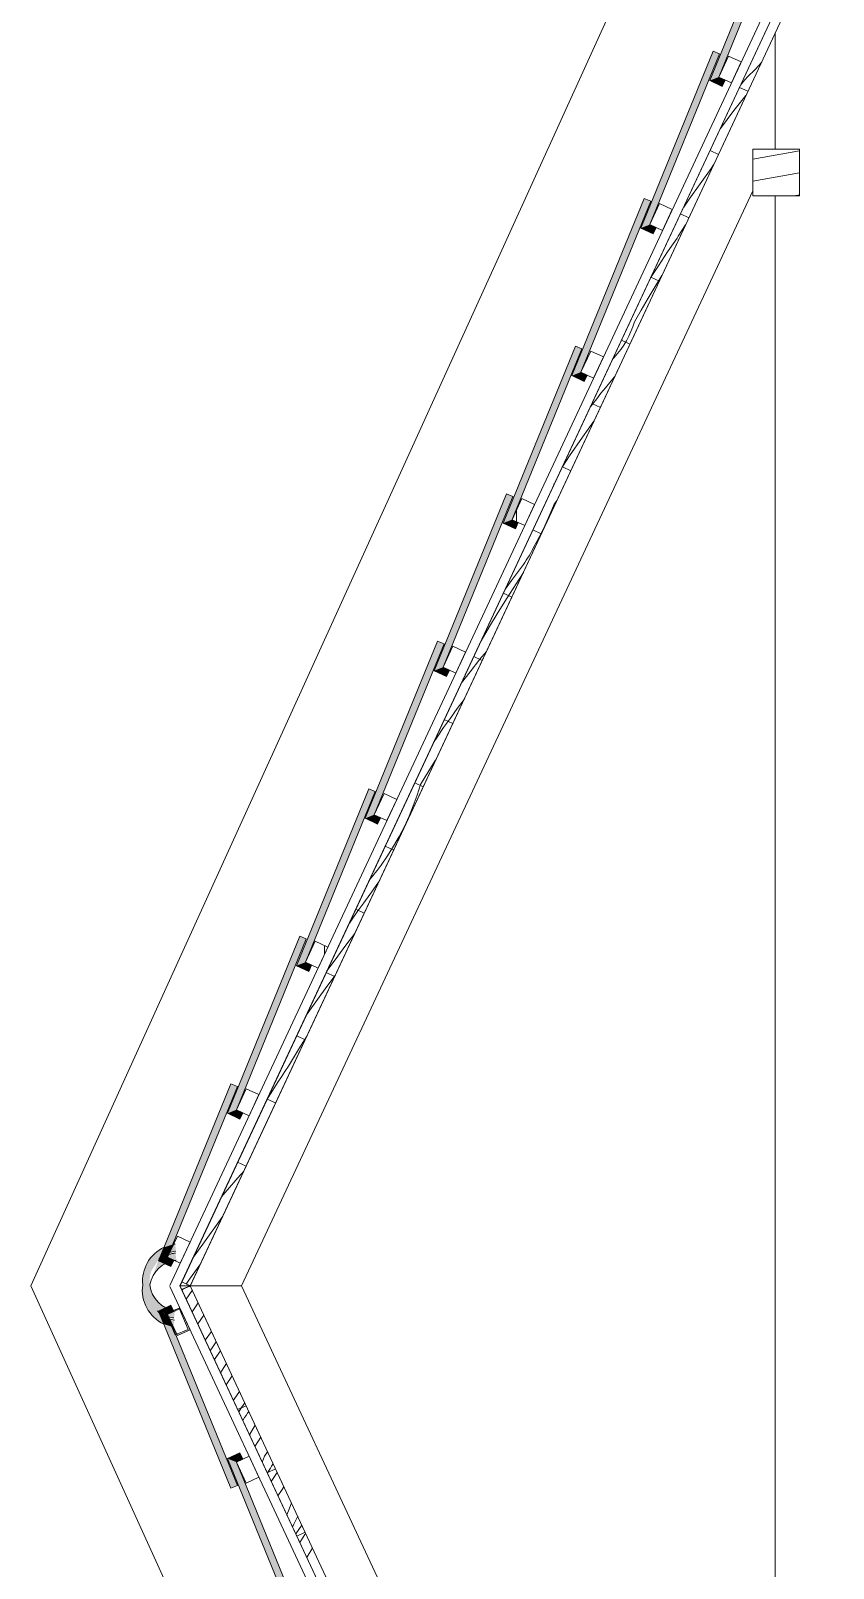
# Model space of a CAD drawing. Header units: feet. Extents: x 2791058 to 2855058, y -67651 to -26651.
# Drawn here: x 2795442 to 2797114, y -50773 to -47569 of the extents above; entities that cross this region are included whole.
import ezdxf

# ---------------------------------------------------------------- set-up
doc = ezdxf.new("R2010")
doc.units = ezdxf.units.FT
doc.header["$MEASUREMENT"] = 0
doc.linetypes.add('Dot & Dashed', pattern=[335.138881, 176.388884, -88.194442, 0, -70.555556])
for name, color, linetype, lineweight in [('2D Drafting - General_Pen_No__1', 7, 'Continuous', 0), ('Shell - Roof_Pen_No__1', 7, 'Continuous', 0), ('Shell - Roof_Pen_No__21', 7, 'Continuous', 0), ('Structural - Bearing_Pen_No__1', 7, 'Continuous', 0)]:
    doc.layers.add(name, color=color, linetype=linetype, lineweight=lineweight)
for name, color, linetype, lineweight, true_color in [('2D Drafting - General_Pen_No__82', 7, 'Continuous', 0, 0xaaaaaa), ('Structural - Bearing_Pen_No__112', 7, 'Continuous', 0, 0xd5aaaa), ('Structural - Bearing_Pen_No__14', 7, 'Continuous', 0, 0xbd8b17)]:
    doc.layers.add(name, color=color, linetype=linetype, lineweight=lineweight, true_color=true_color)
doc.layers.add('Structural - Bearing', color=7, linetype='Continuous')
pattern_1 = [(90, (2247653.82, -76424.97), (-200, 0), [])]

# ---------------------------------------------------------------- blocks, each defined once
blk = doc.blocks.new('*X13', base_point=(2247653.8, -76425))
at = {"layer": 'Structural - Bearing_Pen_No__14', "color": 42, "linetype": 'Continuous', "lineweight": 0, "true_color": 0xbd8b17}
for p, q in [((2796935.5, -47665.5), (2796951.3, -47649.9)), ((2796951.3, -47649.9), (2796965, -47634.5)), ((2796921.5, -47681.7), (2796926, -47676.5)), ((2796926, -47676.5), (2796935.5, -47665.5)), ((2796907.2, -47735.8), (2796932.3, -47704.5)), ((2796879, -47772.7), (2796907.2, -47735.8)), ((2796859.7, -47856.2), (2796864.9, -47848.8)), ((2796836.9, -47888.2), (2796859.7, -47856.2)), ((2796814.1, -47920.3), (2796836.9, -47888.2)), ((2796802.5, -47936.6), (2796814.1, -47920.3)), ((2796798.6, -47985.5), (2796801.1, -47981.5)), ((2796801.1, -47981.5), (2796803.6, -47977.6)), ((2796803.6, -47977.6), (2796806.1, -47973.7)), ((2796806.1, -47973.7), (2796807.9, -47970.9)), ((2796769.1, -48030.3), (2796788.6, -48001.3)), ((2796788.6, -48001.3), (2796791.1, -47997.4)), ((2796791.1, -47997.4), (2796793.6, -47993.4)), ((2796793.6, -47993.4), (2796796.1, -47989.5)), ((2796796.1, -47989.5), (2796798.6, -47985.5)), ((2796749.8, -48059.4), (2796769.1, -48030.3)), ((2796733.6, -48084.2), (2796749.8, -48059.4)), ((2796743.3, -48102), (2796757.2, -48079.3)), ((2796728.6, -48126.5), (2796743.3, -48102)), ((2796714.2, -48151.2), (2796728.6, -48126.5)), ((2796696.7, -48186.2), (2796700.1, -48176.1)), ((2796700.1, -48176.1), (2796714.2, -48151.2)), ((2796683.1, -48215.3), (2796688.2, -48205.9)), ((2796688.2, -48205.9), (2796692.7, -48196.2)), ((2796692.7, -48196.2), (2796696.7, -48186.2)), ((2796664.7, -48241.7), (2796671.4, -48233.3)), ((2796671.4, -48233.3), (2796677.5, -48224.5)), ((2796677.5, -48224.5), (2796683.1, -48215.3)), ((2796654.4, -48253.8), (2796657.7, -48249.8)), ((2796657.7, -48249.8), (2796664.7, -48241.7)), ((2796639.4, -48313.3), (2796648.6, -48302.1)), ((2796648.6, -48302.1), (2796657.9, -48291)), ((2796657.9, -48291), (2796659, -48289.7)), ((2796612.3, -48347.4), (2796621.2, -48335.9)), ((2796621.2, -48335.9), (2796630.2, -48324.6)), ((2796630.2, -48324.6), (2796639.4, -48313.3)), ((2796608.1, -48352.8), (2796612.3, -48347.4)), ((2796591.4, -48416), (2796615.5, -48382.9)), ((2796564.3, -48455.3), (2796591.4, -48416)), ((2796550.4, -48476.4), (2796564.3, -48455.3)), ((2796532.7, -48555.8), (2796528, -48567.2)), ((2796532.7, -48555.8), (2796538.6, -48547.4)), ((2796518.2, -48589.7), (2796513, -48600.8)), ((2796523.2, -48578.5), (2796518.2, -48589.7)), ((2796528, -48567.2), (2796523.2, -48578.5)), ((2796502.1, -48622.8), (2796496.3, -48633.6)), ((2796507.6, -48611.8), (2796502.1, -48622.8)), ((2796513, -48600.8), (2796507.6, -48611.8)), ((2796483, -48658.7), (2796485.6, -48654)), ((2796485.6, -48654), (2796488.1, -48649.2)), ((2796488.1, -48649.2), (2796490.4, -48644.4)), ((2796496.3, -48633.6), (2796490.4, -48644.4)), ((2796456, -48698.1), (2796468.4, -48681.3)), ((2796468.4, -48681.3), (2796471.5, -48676.9)), ((2796471.5, -48676.9), (2796474.5, -48672.4)), ((2796474.5, -48672.4), (2796477.4, -48667.9)), ((2796477.4, -48667.9), (2796480.3, -48663.3)), ((2796480.3, -48663.3), (2796483, -48658.7)), ((2796431.4, -48731.9), (2796443.7, -48715)), ((2796443.7, -48715), (2796456, -48698.1)), ((2796453.3, -48721.5), (2796468.5, -48697.7)), ((2796416.3, -48780.7), (2796434.7, -48751)), ((2796430.6, -48733), (2796431.4, -48731.9)), ((2796434.7, -48751), (2796453.3, -48721.5)), ((2796398.2, -48810.6), (2796416.3, -48780.7)), ((2796380.4, -48840.6), (2796398.2, -48810.6)), ((2796380.2, -48840.8), (2796380.4, -48840.6)), ((2796357.5, -48904.7), (2796378.1, -48878.8)), ((2796378.1, -48878.8), (2796391.6, -48862.3)), ((2796339.6, -48927.9), (2796357.5, -48904.7)), ((2796330.4, -48981.7), (2796344.9, -48962.4)), ((2796344.9, -48962.4), (2796344.9, -48962.3)), ((2796302.4, -49021.1), (2796316.3, -49001.3)), ((2796316.3, -49001.3), (2796330.4, -48981.7)), ((2796288.9, -49041.1), (2796302.4, -49021.1)), ((2796281.5, -49052.2), (2796288.9, -49041.1)), ((2796254.1, -49139.4), (2796279.4, -49098.8)), ((2796279.4, -49098.8), (2796285.6, -49089.3)), ((2796247.2, -49161.8), (2796239.2, -49184)), ((2796254.1, -49139.4), (2796247.2, -49161.8)), ((2796239.2, -49184), (2796230.4, -49205.8)), ((2796220.5, -49227.1), (2796209.8, -49248)), ((2796230.4, -49205.8), (2796220.5, -49227.1)), ((2796209.8, -49248), (2796198.1, -49268.4)), ((2796185.5, -49288.3), (2796172, -49307.6)), ((2796198.1, -49268.4), (2796185.5, -49288.3)), ((2796155.3, -49329.4), (2796159.6, -49324)), ((2796159.6, -49324), (2796163.8, -49318.6)), ((2796163.8, -49318.6), (2796167.9, -49313.1)), ((2796167.9, -49313.1), (2796172, -49307.6)), ((2796148.1, -49338), (2796150.9, -49334.7)), ((2796148.3, -49369.2), (2796160.5, -49352.3)), ((2796150.9, -49334.7), (2796155.3, -49329.4)), ((2796160.5, -49352.3), (2796166.9, -49343.4)), ((2796123.9, -49403.2), (2796136.1, -49386.2)), ((2796136.1, -49386.2), (2796148.3, -49369.2)), ((2796105.9, -49428.3), (2796111.7, -49420.1)), ((2796111.7, -49420.1), (2796123.9, -49403.2)), ((2796098.7, -49474.5), (2796117, -49450.4)), ((2796076, -49505.1), (2796098.7, -49474.5)), ((2796059.2, -49528.2), (2796076, -49505.1)), ((2796058.8, -49560.7), (2796076.3, -49537.5)), ((2796039.3, -49587.4), (2796058.8, -49560.7)), ((2796016.5, -49619.7), (2796020.2, -49614.4)), ((2796020.2, -49614.4), (2796039.3, -49587.4)), ((2796004, -49685.1), (2796016.7, -49665.2)), ((2795979.1, -49726.4), (2795991.4, -49705.7)), ((2795991.4, -49705.7), (2796004, -49685.1)), ((2795964.3, -49748.6), (2795971.6, -49737.5)), ((2795971.6, -49737.5), (2795979.1, -49726.4)), ((2795942.7, -49782.3), (2795949.8, -49771)), ((2795949.8, -49771), (2795957, -49759.8)), ((2795957, -49759.8), (2795964.3, -49748.6)), ((2795934, -49796.3), (2795935.7, -49793.6)), ((2795935.7, -49793.6), (2795942.7, -49782.3)), ((2795886.9, -49897.3), (2795892.5, -49886.2)), ((2795892.5, -49886.2), (2795896.2, -49877.3)), ((2795847.1, -49989.6), (2795878.7, -49953.7)), ((2795878.7, -49953.7), (2795883.3, -49948.6)), ((2795883.3, -49948.6), (2795885.5, -49946)), ((2795839.6, -49998.5), (2795847.1, -49989.6)), ((2795807.4, -50087.7), (2795830.2, -50055.6)), ((2795830.2, -50055.6), (2795842.1, -50039)), ((2795784.6, -50119.7), (2795807.4, -50087.7)), ((2795780.1, -50126), (2795784.6, -50119.7)), ((2795772.9, -50170.6), (2795795, -50139.5)), ((2795795, -50139.5), (2795795.6, -50138.6)), ((2795766, -50180.5), (2795772.9, -50170.6))]:
    blk.add_line(p, q, dxfattribs=at)
blk = doc.blocks.new('Fill_6', base_point=(2247653.8, -74225))
at = {"layer": 'Structural - Bearing_Pen_No__1', "color": 7, "linetype": 'Continuous', "lineweight": 0}
for p, q in [((2798314.5, -44698.7), (2795756.7, -50176.1)), ((2795774.2, -50184.3), (2798335.9, -44698.7)), ((2795756.7, -50176.1), (2795774.2, -50184.3))]:
    blk.add_line(p, q, dxfattribs=at)
at = {"layer": 'Structural - Bearing_Pen_No__14', "color": 42, "linetype": 'Continuous', "lineweight": 0, "true_color": 0xbd8b17}
blk.add_blockref('*X13', (2247653.8, -76425), dxfattribs=at)
blk = doc.blocks.new('Wall_49', base_point=(2796016.1, -50907.3))
at = {"layer": 'Structural - Bearing', "linetype": 'Continuous', "lineweight": 0}
blk.add_hatch(color=255, dxfattribs=at).paths.add_polyline_path([(2796016.1, -50907.3), (2795870.7, -50551.3), (2795852, -50544), (2796002.7, -50912.8)])
at = {"layer": 'Structural - Bearing_Pen_No__1', "color": 7, "linetype": 'Continuous', "lineweight": 0, "flags": 128}
for points in [[(2795852, -50544), (2796002.7, -50912.8)], [(2796016.1, -50907.3), (2795870.7, -50551.3)], [(2796002.7, -50912.8), (2796016.1, -50907.3)]]:
    blk.add_lwpolyline(points, dxfattribs=at)
blk = doc.blocks.new('Wall_50', base_point=(2795870.7, -50551.3))
at = {"layer": 'Structural - Bearing', "linetype": 'Continuous', "lineweight": 0}
blk.add_hatch(color=255, dxfattribs=at).paths.add_polyline_path([(2795870.7, -50551.3), (2795883.9, -50545.2), (2795877.8, -50532), (2795852, -50544)])
at = {"layer": 'Structural - Bearing_Pen_No__1', "color": 7, "linetype": 'Continuous', "lineweight": 0, "flags": 128}
for points in [[(2795877.8, -50532), (2795852, -50544)], [(2795870.7, -50551.3), (2795883.9, -50545.2)], [(2795883.9, -50545.2), (2795877.8, -50532)]]:
    blk.add_lwpolyline(points, dxfattribs=at)
blk = doc.blocks.new('Wall_51', base_point=(2795872.6, -50599.9))
at = {"layer": 'Structural - Bearing', "linetype": 'Continuous', "lineweight": 0}
for points in [[(2795719.6, -50263.9), (2795737.7, -50269.7), (2795727.2, -50244), (2795708.5, -50236.7)], [(2795859.2, -50605.4), (2795872.6, -50599.9), (2795737.7, -50269.7), (2795719.6, -50263.9)]]:
    blk.add_hatch(color=255, dxfattribs=at).paths.add_polyline_path(points)
at = {"layer": 'Structural - Bearing_Pen_No__1', "color": 7, "linetype": 'Continuous', "lineweight": 0, "flags": 128}
for points in [[(2795708.5, -50236.7), (2795859.2, -50605.4)], [(2795872.6, -50599.9), (2795727.2, -50244)], [(2795859.2, -50605.4), (2795872.6, -50599.9)]]:
    blk.add_lwpolyline(points, dxfattribs=at)
blk = doc.blocks.new('Wall_52', base_point=(2795727.2, -50244))
at = {"layer": 'Structural - Bearing', "linetype": 'Continuous', "lineweight": 0}
blk.add_hatch(color=255, dxfattribs=at).paths.add_polyline_path([(2795727.2, -50244), (2795740.4, -50237.8), (2795734.2, -50224.6), (2795708.5, -50236.7)])
at = {"layer": 'Structural - Bearing_Pen_No__1', "color": 7, "linetype": 'Continuous', "lineweight": 0, "flags": 128}
for points in [[(2795734.2, -50224.6), (2795708.5, -50236.7)], [(2795740.4, -50237.8), (2795734.2, -50224.6)], [(2795727.2, -50244), (2795740.4, -50237.8)]]:
    blk.add_lwpolyline(points, dxfattribs=at)
blk = doc.blocks.new('Wall_71', base_point=(2797020.8, -47309.9))
at = {"layer": 'Structural - Bearing', "linetype": 'Continuous', "lineweight": 0}
blk.add_hatch(color=255, dxfattribs=at).paths.add_polyline_path([(2797007.4, -47304.4), (2796856.7, -47673.2), (2796875.4, -47665.9), (2797020.8, -47309.9)])
at = {"layer": 'Structural - Bearing_Pen_No__1', "color": 7, "linetype": 'Continuous', "lineweight": 0, "flags": 128}
for points in [[(2797007.4, -47304.4), (2796856.7, -47673.2)], [(2796875.4, -47665.9), (2797020.8, -47309.9)], [(2797020.8, -47309.9), (2797007.4, -47304.4)]]:
    blk.add_lwpolyline(points, dxfattribs=at)
blk = doc.blocks.new('Wall_72', base_point=(2796875.4, -47665.9))
at = {"layer": 'Structural - Bearing', "linetype": 'Continuous', "lineweight": 0}
blk.add_hatch(color=255, dxfattribs=at).paths.add_polyline_path([(2796856.7, -47673.2), (2796882.5, -47685.2), (2796888.6, -47672), (2796875.4, -47665.9)])
at = {"layer": 'Structural - Bearing_Pen_No__1', "color": 7, "linetype": 'Continuous', "lineweight": 0, "flags": 128}
for points in [[(2796856.7, -47673.2), (2796882.5, -47685.2)], [(2796888.6, -47672), (2796875.4, -47665.9)], [(2796882.5, -47685.2), (2796888.6, -47672)]]:
    blk.add_lwpolyline(points, dxfattribs=at)
blk = doc.blocks.new('Wall_73', base_point=(2796877.3, -47617.3))
at = {"layer": 'Structural - Bearing', "linetype": 'Continuous', "lineweight": 0}
blk.add_hatch(color=255, dxfattribs=at).paths.add_polyline_path([(2796863.9, -47611.8), (2796713.2, -47980.5), (2796731.9, -47973.2), (2796877.3, -47617.3)])
at = {"layer": 'Structural - Bearing_Pen_No__1', "color": 7, "linetype": 'Continuous', "lineweight": 0, "flags": 128}
for points in [[(2796863.9, -47611.8), (2796713.2, -47980.5)], [(2796731.9, -47973.2), (2796877.3, -47617.3)], [(2796877.3, -47617.3), (2796863.9, -47611.8)]]:
    blk.add_lwpolyline(points, dxfattribs=at)
blk = doc.blocks.new('Wall_74', base_point=(2796731.9, -47973.2))
at = {"layer": 'Structural - Bearing', "linetype": 'Continuous', "lineweight": 0}
blk.add_hatch(color=255, dxfattribs=at).paths.add_polyline_path([(2796713.2, -47980.5), (2796738.9, -47992.5), (2796745.1, -47979.4), (2796731.9, -47973.2)])
at = {"layer": 'Structural - Bearing_Pen_No__1', "color": 7, "linetype": 'Continuous', "lineweight": 0, "flags": 128}
for points in [[(2796713.2, -47980.5), (2796738.9, -47992.5)], [(2796745.1, -47979.4), (2796731.9, -47973.2)], [(2796738.9, -47992.5), (2796745.1, -47979.4)]]:
    blk.add_lwpolyline(points, dxfattribs=at)
blk = doc.blocks.new('Wall_75', base_point=(2795743.8, -50116.1))
at = {"layer": 'Structural - Bearing', "linetype": 'Continuous', "lineweight": 0}
for points in [[(2795696.8, -50163.1, -0.245248), (2795745.4, -50130.5), (2795743.8, -50116.1, 0.121657), (2795708.8, -50128.9)], [(2795706.2, -50236.6), (2795675.4, -50182, 0.405813), (2795738.8, -50269.9), (2795741.4, -50255.6, -0.162057)], [(2795696.8, -50163.1, 0.081002), (2795690.1, -50182.3)]]:
    blk.add_hatch(color=255, dxfattribs=at).paths.add_polyline_path(points)
at = {"layer": 'Structural - Bearing_Pen_No__1', "color": 7, "linetype": 'Continuous', "lineweight": 0}
for radius, start, end in [(77.8, 96.3459, 124.0911), (63.2, 96.3459, 169.9885), (77.8, 171.6164, 245.1176), (63.2, 223.1476, 259.9682), (77.8, 259.1529, 259.9682)]:
    blk.add_arc((2795752.4, -50193.3), radius, start, end, dxfattribs=at)
blk = doc.blocks.new('Wall_76', base_point=(2796733.8, -47924.6))
at = {"layer": 'Structural - Bearing', "linetype": 'Continuous', "lineweight": 0}
blk.add_hatch(color=255, dxfattribs=at).paths.add_polyline_path([(2796720.3, -47919.1), (2796569.7, -48287.9), (2796588.4, -48280.6), (2796733.8, -47924.6)])
at = {"layer": 'Structural - Bearing_Pen_No__1', "color": 7, "linetype": 'Continuous', "lineweight": 0, "flags": 128}
for points in [[(2796720.3, -47919.1), (2796569.7, -48287.9)], [(2796733.8, -47924.6), (2796720.3, -47919.1)], [(2796588.4, -48280.6), (2796733.8, -47924.6)]]:
    blk.add_lwpolyline(points, dxfattribs=at)
blk = doc.blocks.new('Wall_77', base_point=(2796588.4, -48280.6))
at = {"layer": 'Structural - Bearing', "linetype": 'Continuous', "lineweight": 0}
blk.add_hatch(color=255, dxfattribs=at).paths.add_polyline_path([(2796569.7, -48287.9), (2796595.4, -48299.9), (2796601.6, -48286.7), (2796588.4, -48280.6)])
at = {"layer": 'Structural - Bearing_Pen_No__1', "color": 7, "linetype": 'Continuous', "lineweight": 0, "flags": 128}
for points in [[(2796569.7, -48287.9), (2796595.4, -48299.9)], [(2796601.6, -48286.7), (2796588.4, -48280.6)], [(2796595.4, -48299.9), (2796601.6, -48286.7)]]:
    blk.add_lwpolyline(points, dxfattribs=at)
blk = doc.blocks.new('Wall_78', base_point=(2796590.3, -48232))
at = {"layer": 'Structural - Bearing', "linetype": 'Continuous', "lineweight": 0}
blk.add_hatch(color=255, dxfattribs=at).paths.add_polyline_path([(2796576.8, -48226.5), (2796426.2, -48595.2), (2796444.9, -48587.9), (2796590.3, -48232)])
at = {"layer": 'Structural - Bearing_Pen_No__1', "color": 7, "linetype": 'Continuous', "lineweight": 0, "flags": 128}
for points in [[(2796576.8, -48226.5), (2796426.2, -48595.2)], [(2796444.9, -48587.9), (2796590.3, -48232)], [(2796590.3, -48232), (2796576.8, -48226.5)]]:
    blk.add_lwpolyline(points, dxfattribs=at)
blk = doc.blocks.new('Wall_79', base_point=(2796444.9, -48587.9))
at = {"layer": 'Structural - Bearing', "linetype": 'Continuous', "lineweight": 0}
blk.add_hatch(color=255, dxfattribs=at).paths.add_polyline_path([(2796426.2, -48595.2), (2796451.9, -48607.3), (2796458, -48594.1), (2796444.9, -48587.9)])
at = {"layer": 'Structural - Bearing_Pen_No__1', "color": 7, "linetype": 'Continuous', "lineweight": 0, "flags": 128}
for points in [[(2796458, -48594.1), (2796444.9, -48587.9)], [(2796426.2, -48595.2), (2796451.9, -48607.3)], [(2796451.9, -48607.3), (2796458, -48594.1)]]:
    blk.add_lwpolyline(points, dxfattribs=at)
blk = doc.blocks.new('Wall_80', base_point=(2796446.7, -48539.3))
at = {"layer": 'Structural - Bearing', "linetype": 'Continuous', "lineweight": 0}
blk.add_hatch(color=255, dxfattribs=at).paths.add_polyline_path([(2796433.3, -48533.8), (2796282.6, -48902.6), (2796301.3, -48895.3), (2796446.7, -48539.3)])
at = {"layer": 'Structural - Bearing_Pen_No__1', "color": 7, "linetype": 'Continuous', "lineweight": 0, "flags": 128}
for points in [[(2796433.3, -48533.8), (2796282.6, -48902.6)], [(2796301.3, -48895.3), (2796446.7, -48539.3)], [(2796446.7, -48539.3), (2796433.3, -48533.8)]]:
    blk.add_lwpolyline(points, dxfattribs=at)
blk = doc.blocks.new('Wall_81', base_point=(2796301.3, -48895.3))
at = {"layer": 'Structural - Bearing', "linetype": 'Continuous', "lineweight": 0}
blk.add_hatch(color=255, dxfattribs=at).paths.add_polyline_path([(2796282.6, -48902.6), (2796308.3, -48914.6), (2796314.5, -48901.4), (2796301.3, -48895.3)])
at = {"layer": 'Structural - Bearing_Pen_No__1', "color": 7, "linetype": 'Continuous', "lineweight": 0, "flags": 128}
for points in [[(2796282.6, -48902.6), (2796308.3, -48914.6)], [(2796314.5, -48901.4), (2796301.3, -48895.3)], [(2796308.3, -48914.6), (2796314.5, -48901.4)]]:
    blk.add_lwpolyline(points, dxfattribs=at)
blk = doc.blocks.new('Wall_82', base_point=(2795872.6, -49768.7))
at = {"layer": 'Structural - Bearing', "linetype": 'Continuous', "lineweight": 0}
for points in [[(2795720.1, -50103.8), (2795738.1, -50097.9), (2795872.6, -49768.7), (2795859.2, -49763.2)], [(2795708.5, -50132), (2795727.2, -50124.7), (2795738.1, -50097.9), (2795720.1, -50103.8)]]:
    blk.add_hatch(color=255, dxfattribs=at).paths.add_polyline_path(points)
at = {"layer": 'Structural - Bearing_Pen_No__1', "color": 7, "linetype": 'Continuous', "lineweight": 0, "flags": 128}
for points in [[(2795859.2, -49763.2), (2795708.5, -50132)], [(2795727.2, -50124.7), (2795872.6, -49768.7)], [(2795872.6, -49768.7), (2795859.2, -49763.2)]]:
    blk.add_lwpolyline(points, dxfattribs=at)
blk = doc.blocks.new('Wall_83', base_point=(2795727.2, -50124.7))
at = {"layer": 'Structural - Bearing', "linetype": 'Continuous', "lineweight": 0}
blk.add_hatch(color=255, dxfattribs=at).paths.add_polyline_path([(2795708.5, -50132), (2795734.2, -50144), (2795740.4, -50130.9), (2795727.2, -50124.7)])
at = {"layer": 'Structural - Bearing_Pen_No__1', "color": 7, "linetype": 'Continuous', "lineweight": 0, "flags": 128}
for points in [[(2795740.4, -50130.9), (2795727.2, -50124.7)], [(2795708.5, -50132), (2795734.2, -50144)], [(2795734.2, -50144), (2795740.4, -50130.9)]]:
    blk.add_lwpolyline(points, dxfattribs=at)
blk = doc.blocks.new('Wall_84', base_point=(2795742.9, -50097.2))
at = {"layer": 'Structural - Bearing', "linetype": 'Continuous', "lineweight": 0}
for points in [[(2795744.8, -50111.6), (2795742.9, -50097.2, 0.405813), (2795675.4, -50182), (2795708.8, -50128.9, -0.162057)], [(2795695.9, -50201.9), (2795690.1, -50182.3, 0.081002)], [(2795695.9, -50201.9), (2795706.2, -50236.6, 0.121657), (2795740.6, -50251.1), (2795742.9, -50236.7, -0.245248)]]:
    blk.add_hatch(color=255, dxfattribs=at).paths.add_polyline_path(points)
at = {"layer": 'Structural - Bearing_Pen_No__1', "color": 7, "linetype": 'Continuous', "lineweight": 0}
for radius, start, end in [(77.8, 97.3264, 100.8729), (77.8, 114.9142, 185.6782), (63.2, 97.3264, 134.1471), (63.2, 187.3062, 260.9488), (77.8, 233.2035, 236.0727), (77.8, 252.1651, 260.9488)]:
    blk.add_arc((2795752.8, -50174.3), radius, start, end, dxfattribs=at)
blk = doc.blocks.new('Wall_85', base_point=(2795742.9, -50097.2))
at = {"layer": 'Structural - Bearing', "linetype": 'Continuous', "lineweight": 0}
for points in [[(2795744.8, -50111.6), (2795742.9, -50097.2, 0.405813), (2795675.4, -50182), (2795708.8, -50128.9, -0.162057)], [(2795695.9, -50201.9), (2795690.1, -50182.3, 0.081002)], [(2795695.9, -50201.9), (2795706.2, -50236.6, 0.121657), (2795740.6, -50251.1), (2795742.9, -50236.7, -0.245248)]]:
    blk.add_hatch(color=255, dxfattribs=at).paths.add_polyline_path(points)
at = {"layer": 'Structural - Bearing_Pen_No__1', "color": 7, "linetype": 'Continuous', "lineweight": 0}
for radius, start, end in [(77.8, 97.3264, 100.8729), (77.8, 114.9142, 185.6782), (63.2, 97.3264, 134.1471), (63.2, 187.3062, 260.9488), (77.8, 233.2035, 236.0727), (77.8, 252.1651, 260.9488)]:
    blk.add_arc((2795752.8, -50174.3), radius, start, end, dxfattribs=at)
blk = doc.blocks.new('Wall_86', base_point=(2795743.8, -50116.1))
at = {"layer": 'Structural - Bearing', "linetype": 'Continuous', "lineweight": 0}
for points in [[(2795696.8, -50163.1, -0.245248), (2795745.4, -50130.5), (2795743.8, -50116.1, 0.121657), (2795708.8, -50128.9)], [(2795706.2, -50236.6), (2795675.4, -50182, 0.405813), (2795738.8, -50269.9), (2795741.4, -50255.6, -0.162057)], [(2795696.8, -50163.1, 0.081002), (2795690.1, -50182.3)]]:
    blk.add_hatch(color=255, dxfattribs=at).paths.add_polyline_path(points)
at = {"layer": 'Structural - Bearing_Pen_No__1', "color": 7, "linetype": 'Continuous', "lineweight": 0}
for radius, start, end in [(77.8, 122.8798, 124.0911), (77.8, 96.3459, 107.0665), (63.2, 96.3459, 169.9885), (77.8, 171.6164, 245.1176), (63.2, 223.1476, 259.9682), (77.8, 259.1529, 259.9682)]:
    blk.add_arc((2795752.4, -50193.3), radius, start, end, dxfattribs=at)
blk = doc.blocks.new('Wall_87', base_point=(2795742.9, -50097.2))
at = {"layer": 'Structural - Bearing', "linetype": 'Continuous', "lineweight": 0}
for points in [[(2795744.8, -50111.6), (2795742.9, -50097.2, 0.405813), (2795675.4, -50182), (2795708.8, -50128.9, -0.162057)], [(2795695.9, -50201.9), (2795690.1, -50182.3, 0.081002)], [(2795695.9, -50201.9), (2795706.2, -50236.6, 0.121657), (2795740.6, -50251.1), (2795742.9, -50236.7, -0.245248)]]:
    blk.add_hatch(color=255, dxfattribs=at).paths.add_polyline_path(points)
at = {"layer": 'Structural - Bearing_Pen_No__1', "color": 7, "linetype": 'Continuous', "lineweight": 0}
for radius, start, end in [(77.8, 97.3264, 100.8729), (77.8, 114.9142, 185.6782), (63.2, 97.3264, 134.1471), (63.2, 187.3062, 260.9488), (77.8, 233.2035, 236.0727), (77.8, 252.1651, 260.9488)]:
    blk.add_arc((2795752.8, -50174.3), radius, start, end, dxfattribs=at)
blk = doc.blocks.new('Wall_88', base_point=(2795743.8, -50116.1))
at = {"layer": 'Structural - Bearing', "linetype": 'Continuous', "lineweight": 0}
for points in [[(2795696.8, -50163.1, -0.245248), (2795745.4, -50130.5), (2795743.8, -50116.1, 0.121657), (2795708.8, -50128.9)], [(2795706.2, -50236.6), (2795675.4, -50182, 0.405813), (2795738.8, -50269.9), (2795741.4, -50255.6, -0.162057)], [(2795696.8, -50163.1, 0.081002), (2795690.1, -50182.3)]]:
    blk.add_hatch(color=255, dxfattribs=at).paths.add_polyline_path(points)
at = {"layer": 'Structural - Bearing_Pen_No__1', "color": 7, "linetype": 'Continuous', "lineweight": 0}
for radius, start, end in [(77.8, 122.8798, 124.0911), (77.8, 96.3459, 107.0665), (63.2, 96.3459, 169.9885), (77.8, 171.6164, 245.1176), (63.2, 223.1476, 259.9682), (77.8, 259.1529, 259.9682)]:
    blk.add_arc((2795752.4, -50193.3), radius, start, end, dxfattribs=at)
blk = doc.blocks.new('Wall_89', base_point=(2795743.8, -50116.1))
at = {"layer": 'Structural - Bearing', "linetype": 'Continuous', "lineweight": 0}
for points in [[(2795696.8, -50163.1, -0.245248), (2795745.4, -50130.5), (2795743.8, -50116.1, 0.121657), (2795708.8, -50128.9)], [(2795706.2, -50236.6), (2795675.4, -50182, 0.405813), (2795738.8, -50269.9), (2795741.4, -50255.6, -0.162057)], [(2795696.8, -50163.1, 0.081002), (2795690.1, -50182.3)]]:
    blk.add_hatch(color=255, dxfattribs=at).paths.add_polyline_path(points)
at = {"layer": 'Structural - Bearing_Pen_No__1', "color": 7, "linetype": 'Continuous', "lineweight": 0}
for radius, start, end in [(77.8, 122.8798, 124.0911), (77.8, 96.3459, 107.0665), (63.2, 96.3459, 169.9885), (77.8, 171.6164, 245.1176), (63.2, 223.1476, 259.9682), (77.8, 259.1529, 259.9682)]:
    blk.add_arc((2795752.4, -50193.3), radius, start, end, dxfattribs=at)
blk = doc.blocks.new('Wall_90', base_point=(2795742.9, -50097.2))
at = {"layer": 'Structural - Bearing', "linetype": 'Continuous', "lineweight": 0}
blk.add_hatch(color=255, dxfattribs=at).paths.add_polyline_path([(2795742.9, -50097.2, 0.866398), (2795740.6, -50251.1), (2795742.9, -50236.7, -0.866398), (2795744.8, -50111.6)])
at = {"layer": 'Structural - Bearing_Pen_No__1', "color": 7, "linetype": 'Continuous', "lineweight": 0}
for radius, start, end in [(77.8, 97.3264, 100.8729), (77.8, 114.9142, 185.6782), (63.2, 97.3264, 134.1471), (63.2, 187.3062, 260.9488), (77.8, 233.2035, 236.0727), (77.8, 252.1651, 260.9488)]:
    blk.add_arc((2795752.8, -50174.3), radius, start, end, dxfattribs=at)
blk = doc.blocks.new('*X165', base_point=(2247653.8, -76425))
at = {"layer": 'Structural - Bearing_Pen_No__14', "color": 42, "linetype": 'Continuous', "lineweight": 0, "true_color": 0xbd8b17}
for p, q in [((2795757.1, -50193.4), (2795758.2, -50191.8)), ((2795765.7, -50211.9), (2795778.6, -50193.8)), ((2795785.1, -50228), (2795790.8, -50219.9)), ((2795778.1, -50238.4), (2795785.1, -50228)), ((2795789.9, -50263.6), (2795802.6, -50245.1)), ((2795805.7, -50297.4), (2795818.6, -50279.3)), ((2795816, -50319.6), (2795828.7, -50300.9)), ((2795829, -50331.2), (2795837.3, -50319.3)), ((2795824.6, -50337.9), (2795829, -50331.2)), ((2795844.6, -50354.4), (2795849.9, -50346.3)), ((2795837.5, -50365.5), (2795844.6, -50354.4)), ((2795849.2, -50390.6), (2795861.7, -50371.6)), ((2795865.8, -50420.4), (2795877.1, -50404.5)), ((2795864.1, -50422.7), (2795865.8, -50420.4)), ((2795875.3, -50446.6), (2795881.1, -50437.8)), ((2795881.1, -50437.8), (2795887.8, -50427.6)), ((2795890.7, -50454.2), (2795893.8, -50449.5)), ((2795893.8, -50449.5), (2795896.3, -50445.7)), ((2795883.8, -50464.8), (2795884.7, -50463.5)), ((2795884.7, -50463.5), (2795887.7, -50458.8)), ((2795887.7, -50458.8), (2795890.7, -50454.2)), ((2795897.6, -50494.3), (2795905.2, -50481.6)), ((2795905.2, -50481.6), (2795909.6, -50474.3)), ((2795909.2, -50518.7), (2795921.3, -50499.3)), ((2795909.2, -50518.7), (2795909.1, -50519)), ((2795929.2, -50538.7), (2795924.6, -50550)), ((2795929.2, -50538.7), (2795935.5, -50529.7)), ((2795924.6, -50550), (2795924.1, -50551.1)), ((2795934.9, -50574.3), (2795936.5, -50571.8)), ((2795936.5, -50571.8), (2795939, -50567.9)), ((2795939, -50567.9), (2795941.5, -50563.9)), ((2795941.5, -50563.9), (2795944, -50560)), ((2795943.1, -50591.7), (2795955.8, -50573)), ((2795944, -50560), (2795946.5, -50556)), ((2795946.5, -50556), (2795947.3, -50554.9)), ((2795964.3, -50610.7), (2795969.6, -50602.7)), ((2795957.1, -50621.8), (2795964.3, -50610.7)), ((2795985.3, -50636.4), (2795980.6, -50649.6)), ((2795980.6, -50649.6), (2795975.7, -50661.6)), ((2795995.7, -50669.9), (2795990.4, -50680.9)), ((2795998.4, -50664.2), (2795995.7, -50669.9)), ((2795990.4, -50680.9), (2795987.4, -50686.7)), ((2795994.2, -50701.2), (2796006.9, -50682.5)), ((2796002.4, -50718.7), (2796013.2, -50702)), ((2796013.2, -50702), (2796014.8, -50699.6)), ((2796021.9, -50741.9), (2796029, -50730.6)), ((2796029, -50730.6), (2796029.2, -50730.2)), ((2796017, -50750), (2796021.9, -50741.9))]:
    blk.add_line(p, q, dxfattribs=at)
blk = doc.blocks.new('Fill_7', base_point=(2247653.8, -74225))
at = {"layer": 'Structural - Bearing_Pen_No__1', "color": 7, "linetype": 'Continuous', "lineweight": 0}
for p, q in [((2795774.2, -50184.3), (2795756.7, -50192.5)), ((2795756.7, -50192.5), (2798314.5, -55669.9)), ((2798335.9, -55669.9), (2795774.2, -50184.3))]:
    blk.add_line(p, q, dxfattribs=at)
at = {"layer": 'Structural - Bearing_Pen_No__14', "color": 42, "linetype": 'Continuous', "lineweight": 0, "true_color": 0xbd8b17}
blk.add_blockref('*X165', (2247653.8, -76425), dxfattribs=at)
blk = doc.blocks.new('Wall_91', base_point=(2796303.2, -48846.7))
at = {"layer": 'Structural - Bearing', "linetype": 'Continuous', "lineweight": 0}
blk.add_hatch(color=255, dxfattribs=at).paths.add_polyline_path([(2796289.7, -48841.2), (2796139.1, -49210), (2796157.8, -49202.6), (2796303.2, -48846.7)])
at = {"layer": 'Structural - Bearing_Pen_No__1', "color": 7, "linetype": 'Continuous', "lineweight": 0, "flags": 128}
for points in [[(2796289.7, -48841.2), (2796139.1, -49210)], [(2796157.8, -49202.6), (2796303.2, -48846.7)], [(2796303.2, -48846.7), (2796289.7, -48841.2)]]:
    blk.add_lwpolyline(points, dxfattribs=at)
blk = doc.blocks.new('Wall_92', base_point=(2796157.8, -49202.6))
at = {"layer": 'Structural - Bearing', "linetype": 'Continuous', "lineweight": 0}
blk.add_hatch(color=255, dxfattribs=at).paths.add_polyline_path([(2796139.1, -49210), (2796164.8, -49222), (2796171, -49208.8), (2796157.8, -49202.6)])
at = {"layer": 'Structural - Bearing_Pen_No__1', "color": 7, "linetype": 'Continuous', "lineweight": 0, "flags": 128}
for points in [[(2796139.1, -49210), (2796164.8, -49222)], [(2796171, -49208.8), (2796157.8, -49202.6)], [(2796164.8, -49222), (2796171, -49208.8)]]:
    blk.add_lwpolyline(points, dxfattribs=at)
blk = doc.blocks.new('Wall_93', base_point=(2796159.7, -49154))
at = {"layer": 'Structural - Bearing', "linetype": 'Continuous', "lineweight": 0}
blk.add_hatch(color=255, dxfattribs=at).paths.add_polyline_path([(2796146.2, -49148.5), (2795995.6, -49517.3), (2796014.3, -49510), (2796159.7, -49154)])
at = {"layer": 'Structural - Bearing_Pen_No__1', "color": 7, "linetype": 'Continuous', "lineweight": 0, "flags": 128}
for points in [[(2796146.2, -49148.5), (2795995.6, -49517.3)], [(2796014.3, -49510), (2796159.7, -49154)], [(2796159.7, -49154), (2796146.2, -49148.5)]]:
    blk.add_lwpolyline(points, dxfattribs=at)
blk = doc.blocks.new('Wall_94', base_point=(2796014.3, -49510))
at = {"layer": 'Structural - Bearing', "linetype": 'Continuous', "lineweight": 0}
blk.add_hatch(color=255, dxfattribs=at).paths.add_polyline_path([(2795995.6, -49517.3), (2796021.3, -49529.3), (2796027.4, -49516.1), (2796014.3, -49510)])
at = {"layer": 'Structural - Bearing_Pen_No__1', "color": 7, "linetype": 'Continuous', "lineweight": 0, "flags": 128}
for points in [[(2795995.6, -49517.3), (2796021.3, -49529.3)], [(2796027.4, -49516.1), (2796014.3, -49510)], [(2796021.3, -49529.3), (2796027.4, -49516.1)]]:
    blk.add_lwpolyline(points, dxfattribs=at)
blk = doc.blocks.new('Wall_95', base_point=(2796016.1, -49461.4))
at = {"layer": 'Structural - Bearing', "linetype": 'Continuous', "lineweight": 0}
blk.add_hatch(color=255, dxfattribs=at).paths.add_polyline_path([(2796002.7, -49455.9), (2795852, -49824.7), (2795870.7, -49817.3), (2796016.1, -49461.4)])
at = {"layer": 'Structural - Bearing_Pen_No__1', "color": 7, "linetype": 'Continuous', "lineweight": 0, "flags": 128}
for points in [[(2796002.7, -49455.9), (2795852, -49824.7)], [(2796016.1, -49461.4), (2796002.7, -49455.9)], [(2795870.7, -49817.3), (2796016.1, -49461.4)]]:
    blk.add_lwpolyline(points, dxfattribs=at)
blk = doc.blocks.new('Wall_96', base_point=(2795870.7, -49817.3))
at = {"layer": 'Structural - Bearing', "linetype": 'Continuous', "lineweight": 0}
blk.add_hatch(color=255, dxfattribs=at).paths.add_polyline_path([(2795852, -49824.7), (2795877.8, -49836.7), (2795883.9, -49823.5), (2795870.7, -49817.3)])
at = {"layer": 'Structural - Bearing_Pen_No__1', "color": 7, "linetype": 'Continuous', "lineweight": 0, "flags": 128}
for points in [[(2795852, -49824.7), (2795877.8, -49836.7)], [(2795883.9, -49823.5), (2795870.7, -49817.3)], [(2795877.8, -49836.7), (2795883.9, -49823.5)]]:
    blk.add_lwpolyline(points, dxfattribs=at)

msp = doc.modelspace()

# ---------------------------------------------------------------- hatches: boundary and pattern name
at = {"layer": '2D Drafting - General_Pen_No__82', "linetype": 'Continuous', "lineweight": 0, "true_color": 0xaaaaaa}
h = msp.add_hatch(dxfattribs=at)
h.set_pattern_fill('SOLDIER_COURSE', color=253, style=0, pattern_type=2)
h.set_pattern_definition(pattern_1)
h.paths.add_polyline_path([(2796901.787, -47678.168), (2796922.291, -47634.26), (2796895.947, -47621.958), (2796875.442, -47665.866)])
h = msp.add_hatch(dxfattribs=at)
h.set_pattern_fill('SOLDIER_COURSE', color=253, style=0, pattern_type=2)
h.set_pattern_definition(pattern_1)
h.paths.add_polyline_path([(2796758.259, -47985.523), (2796778.763, -47941.615), (2796752.418, -47929.313), (2796731.914, -47973.221)])
h = msp.add_hatch(dxfattribs=at)
h.set_pattern_fill('SOLDIER_COURSE', color=253, style=0, pattern_type=2)
h.set_pattern_definition(pattern_1)
h.paths.add_polyline_path([(2796758.259, -47985.523), (2796778.763, -47941.615), (2796752.418, -47929.313), (2796731.914, -47973.221)])
h = msp.add_hatch(dxfattribs=at)
h.set_pattern_fill('SOLDIER_COURSE', color=253, style=0, pattern_type=2)
h.set_pattern_definition(pattern_1)
h.paths.add_polyline_path([(2796614.73, -48292.878), (2796635.234, -48248.97), (2796608.889, -48236.667), (2796588.385, -48280.575)])
h = msp.add_hatch(dxfattribs=at)
h.set_pattern_fill('SOLDIER_COURSE', color=253, style=0, pattern_type=2)
h.set_pattern_definition(pattern_1)
h.paths.add_polyline_path([(2796614.73, -48292.878), (2796635.234, -48248.97), (2796608.889, -48236.667), (2796588.385, -48280.575)])
h = msp.add_hatch(dxfattribs=at)
h.set_pattern_fill('SOLDIER_COURSE', color=253, style=0, pattern_type=2)
h.set_pattern_definition(pattern_1)
h.paths.add_polyline_path([(2796471.201, -48600.232), (2796491.705, -48556.325), (2796465.361, -48544.022), (2796444.857, -48587.93)])
h = msp.add_hatch(dxfattribs=at)
h.set_pattern_fill('SOLDIER_COURSE', color=253, style=0, pattern_type=2)
h.set_pattern_definition(pattern_1)
h.paths.add_polyline_path([(2796471.201, -48600.232), (2796491.705, -48556.325), (2796465.361, -48544.022), (2796444.857, -48587.93)])
h = msp.add_hatch(dxfattribs=at)
h.set_pattern_fill('SOLDIER_COURSE', color=253, style=0, pattern_type=2)
h.set_pattern_definition(pattern_1)
h.paths.add_polyline_path([(2796327.673, -48907.587), (2796348.177, -48863.679), (2796321.832, -48851.377), (2796301.328, -48895.285)])
h = msp.add_hatch(dxfattribs=at)
h.set_pattern_fill('SOLDIER_COURSE', color=253, style=0, pattern_type=2)
h.set_pattern_definition(pattern_1)
h.paths.add_polyline_path([(2796327.673, -48907.587), (2796348.177, -48863.679), (2796321.832, -48851.377), (2796301.328, -48895.285)])
h = msp.add_hatch(dxfattribs=at)
h.set_pattern_fill('SOLDIER_COURSE', color=253, style=0, pattern_type=2)
h.set_pattern_definition(pattern_1)
h.paths.add_polyline_path([(2796184.144, -49214.942), (2796204.648, -49171.034), (2796178.303, -49158.732), (2796157.799, -49202.64)])
h = msp.add_hatch(dxfattribs=at)
h.set_pattern_fill('SOLDIER_COURSE', color=253, style=0, pattern_type=2)
h.set_pattern_definition(pattern_1)
h.paths.add_polyline_path([(2796184.144, -49214.942), (2796204.648, -49171.034), (2796178.303, -49158.732), (2796157.799, -49202.64)])
h = msp.add_hatch(dxfattribs=at)
h.set_pattern_fill('SOLDIER_COURSE', color=253, style=0, pattern_type=2)
h.set_pattern_definition(pattern_1)
h.paths.add_polyline_path([(2796040.615, -49522.297), (2796061.119, -49478.389), (2796034.775, -49466.086), (2796014.271, -49509.994)])
h = msp.add_hatch(dxfattribs=at)
h.set_pattern_fill('SOLDIER_COURSE', color=253, style=0, pattern_type=2)
h.set_pattern_definition(pattern_1)
h.paths.add_polyline_path([(2796040.615, -49522.297), (2796061.119, -49478.389), (2796034.775, -49466.086), (2796014.271, -49509.994)])
h = msp.add_hatch(dxfattribs=at)
h.set_pattern_fill('SOLDIER_COURSE', color=253, style=0, pattern_type=2)
h.set_pattern_definition(pattern_1)
h.paths.add_polyline_path([(2795897.087, -49829.651), (2795917.591, -49785.744), (2795891.246, -49773.441), (2795870.742, -49817.349)])
h = msp.add_hatch(dxfattribs=at)
h.set_pattern_fill('SOLDIER_COURSE', color=253, style=0, pattern_type=2)
h.set_pattern_definition(pattern_1)
h.paths.add_polyline_path([(2795897.087, -49829.651), (2795917.591, -49785.744), (2795891.246, -49773.441), (2795870.742, -49817.349)])
h = msp.add_hatch(dxfattribs=at)
h.set_pattern_fill('SOLDIER_COURSE', color=253, style=0, pattern_type=2)
h.set_pattern_definition(pattern_1)
h.paths.add_polyline_path([(2795753.558, -50137.006), (2795774.062, -50093.098), (2795747.717, -50080.796), (2795727.213, -50124.704)])
h = msp.add_hatch(dxfattribs=at)
h.set_pattern_fill('SOLDIER_COURSE', color=253, style=0, pattern_type=2)
h.set_pattern_definition(pattern_1)
h.paths.add_polyline_path([(2795753.558, -50137.006), (2795774.062, -50093.098), (2795747.717, -50080.796), (2795727.213, -50124.704)])
h = msp.add_hatch(dxfattribs=at)
h.set_pattern_fill('SOLDIER_COURSE', color=253, style=0, pattern_type=2)
h.set_pattern_definition(pattern_1)
h.paths.add_polyline_path([(2795753.558, -50137.006), (2795774.062, -50093.098), (2795747.717, -50080.796), (2795727.213, -50124.704)])
h = msp.add_hatch(dxfattribs=at)
h.set_pattern_fill('SOLDIER_COURSE', color=253, style=0, pattern_type=2)
h.set_pattern_definition(pattern_1)
h.paths.add_polyline_path([(2795753.558, -50137.006), (2795774.062, -50093.098), (2795747.717, -50080.796), (2795727.213, -50124.704)])
h = msp.add_hatch(dxfattribs=at)
h.set_pattern_fill('SOLDIER_COURSE', color=253, style=0, pattern_type=2)
h.set_pattern_definition(pattern_1)
h.paths.add_polyline_path([(2795751.347, -50230.637), (2795769.756, -50275.463), (2795742.86, -50286.509), (2795724.451, -50241.682)])
h = msp.add_hatch(dxfattribs=at)
h.set_pattern_fill('SOLDIER_COURSE', color=253, style=0, pattern_type=2)
h.set_pattern_definition(pattern_1)
h.paths.add_polyline_path([(2795751.347, -50230.637), (2795769.756, -50275.463), (2795742.86, -50286.509), (2795724.451, -50241.682)])
h = msp.add_hatch(dxfattribs=at)
h.set_pattern_fill('SOLDIER_COURSE', color=253, style=0, pattern_type=2)
h.set_pattern_definition(pattern_1)
h.paths.add_polyline_path([(2795751.347, -50230.637), (2795769.756, -50275.463), (2795742.86, -50286.509), (2795724.451, -50241.682)])
h = msp.add_hatch(dxfattribs=at)
h.set_pattern_fill('SOLDIER_COURSE', color=253, style=0, pattern_type=2)
h.set_pattern_definition(pattern_1)
h.paths.add_polyline_path([(2795751.347, -50230.637), (2795769.756, -50275.463), (2795742.86, -50286.509), (2795724.451, -50241.682)])
h = msp.add_hatch(dxfattribs=at)
h.set_pattern_fill('SOLDIER_COURSE', color=253, style=0, pattern_type=2)
h.set_pattern_definition(pattern_1)
h.paths.add_polyline_path([(2795753.558, -50231.666), (2795774.062, -50275.574), (2795747.717, -50287.876), (2795727.213, -50243.968)])
h = msp.add_hatch(dxfattribs=at)
h.set_pattern_fill('SOLDIER_COURSE', color=253, style=0, pattern_type=2)
h.set_pattern_definition(pattern_1)
h.paths.add_polyline_path([(2795753.558, -50231.666), (2795774.062, -50275.574), (2795747.717, -50287.876), (2795727.213, -50243.968)])
h = msp.add_hatch(dxfattribs=at)
h.set_pattern_fill('SOLDIER_COURSE', color=253, style=0, pattern_type=2)
h.set_pattern_definition(pattern_1)
h.paths.add_polyline_path([(2795753.558, -50231.666), (2795774.062, -50275.574), (2795747.717, -50287.876), (2795727.213, -50243.968)])
h = msp.add_hatch(dxfattribs=at)
h.set_pattern_fill('SOLDIER_COURSE', color=253, style=0, pattern_type=2)
h.set_pattern_definition(pattern_1)
h.paths.add_polyline_path([(2795753.558, -50231.666), (2795774.062, -50275.574), (2795747.717, -50287.876), (2795727.213, -50243.968)])
h = msp.add_hatch(dxfattribs=at)
h.set_pattern_fill('SOLDIER_COURSE', color=253, style=0, pattern_type=2)
h.set_pattern_definition(pattern_1)
h.paths.add_polyline_path([(2795897.087, -50539.02), (2795917.591, -50582.928), (2795891.246, -50595.231), (2795870.742, -50551.323)])
h = msp.add_hatch(dxfattribs=at)
h.set_pattern_fill('SOLDIER_COURSE', color=253, style=0, pattern_type=2)
h.set_pattern_definition(pattern_1)
h.paths.add_polyline_path([(2795897.087, -50539.02), (2795917.591, -50582.928), (2795891.246, -50595.231), (2795870.742, -50551.323)])
at = {"layer": 'Structural - Bearing_Pen_No__112', "linetype": 'Continuous', "lineweight": 0, "true_color": 0xd5aaaa}
h = msp.add_hatch(dxfattribs=at)
h.set_pattern_fill('WOOD', color=9, style=0, pattern_type=2)
h.set_pattern_definition([(10, (2247653.822, -76424.967), (-7.8141678, 44.3163477), [])])
h.paths.add_polyline_path([(2796946.729, -47913.126), (2797043.648, -47913.126), (2797043.648, -47816.207), (2796946.729, -47816.207)])

# ---------------------------------------------------------------- linework, layer by layer
at = {"layer": '2D Drafting - General_Pen_No__1', "color": 7, "linetype": 'Continuous', "lineweight": 0}
for p, q in [((2795731.923, -50183.337), (2798293.126, -44698.731)), ((2795753.082, -50183.836), (2798314.519, -44698.731)), ((2795774.242, -50184.336), (2798335.912, -44698.731)), ((2795731.923, -50185.335), (2798293.126, -55669.941)), ((2795753.082, -50184.836), (2798314.519, -55669.941)), ((2795774.242, -50184.336), (2798335.912, -55669.941))]:
    msp.add_line(p, q, dxfattribs=at)
at = {"layer": '2D Drafting - General_Pen_No__1', "color": 7, "linetype": 'Continuous', "lineweight": 0, "flags": 128}
for points in [[(2796901.787, -47678.168), (2796922.291, -47634.26), (2796895.947, -47621.958), (2796875.442, -47665.866)], [(2796758.259, -47985.523), (2796778.763, -47941.615), (2796752.418, -47929.313), (2796731.914, -47973.221)], [(2796758.259, -47985.523), (2796778.763, -47941.615), (2796752.418, -47929.313), (2796731.914, -47973.221)], [(2796614.73, -48292.878), (2796635.234, -48248.97), (2796608.889, -48236.667), (2796588.385, -48280.575)], [(2796614.73, -48292.878), (2796635.234, -48248.97), (2796608.889, -48236.667), (2796588.385, -48280.575)], [(2796471.201, -48600.232), (2796491.705, -48556.325), (2796465.361, -48544.022), (2796444.857, -48587.93)], [(2796471.201, -48600.232), (2796491.705, -48556.325), (2796465.361, -48544.022), (2796444.857, -48587.93)], [(2796327.673, -48907.587), (2796348.177, -48863.679), (2796321.832, -48851.377), (2796301.328, -48895.285)], [(2796327.673, -48907.587), (2796348.177, -48863.679), (2796321.832, -48851.377), (2796301.328, -48895.285)], [(2796184.144, -49214.942), (2796204.648, -49171.034), (2796178.303, -49158.732), (2796157.799, -49202.64)], [(2796184.144, -49214.942), (2796204.648, -49171.034), (2796178.303, -49158.732), (2796157.799, -49202.64)], [(2796040.615, -49522.297), (2796061.119, -49478.389), (2796034.775, -49466.086), (2796014.271, -49509.994)], [(2796040.615, -49522.297), (2796061.119, -49478.389), (2796034.775, -49466.086), (2796014.271, -49509.994)], [(2795897.087, -49829.651), (2795917.591, -49785.744), (2795891.246, -49773.441), (2795870.742, -49817.349)], [(2795897.087, -49829.651), (2795917.591, -49785.744), (2795891.246, -49773.441), (2795870.742, -49817.349)], [(2795753.558, -50137.006), (2795774.062, -50093.098), (2795747.717, -50080.796), (2795727.213, -50124.704)], [(2795753.558, -50137.006), (2795774.062, -50093.098), (2795747.717, -50080.796), (2795727.213, -50124.704)], [(2795753.558, -50137.006), (2795774.062, -50093.098), (2795747.717, -50080.796), (2795727.213, -50124.704)], [(2795753.558, -50137.006), (2795774.062, -50093.098), (2795747.717, -50080.796), (2795727.213, -50124.704)], [(2795751.347, -50230.637), (2795769.756, -50275.463), (2795742.86, -50286.509), (2795724.451, -50241.682)], [(2795751.347, -50230.637), (2795769.756, -50275.463), (2795742.86, -50286.509), (2795724.451, -50241.682)], [(2795751.347, -50230.637), (2795769.756, -50275.463), (2795742.86, -50286.509), (2795724.451, -50241.682)], [(2795751.347, -50230.637), (2795769.756, -50275.463), (2795742.86, -50286.509), (2795724.451, -50241.682)], [(2795753.558, -50231.666), (2795774.062, -50275.574), (2795747.717, -50287.876), (2795727.213, -50243.968)], [(2795753.558, -50231.666), (2795774.062, -50275.574), (2795747.717, -50287.876), (2795727.213, -50243.968)], [(2795753.558, -50231.666), (2795774.062, -50275.574), (2795747.717, -50287.876), (2795727.213, -50243.968)], [(2795753.558, -50231.666), (2795774.062, -50275.574), (2795747.717, -50287.876), (2795727.213, -50243.968)], [(2795897.087, -50539.02), (2795917.591, -50582.928), (2795891.246, -50595.231), (2795870.742, -50551.323)], [(2795897.087, -50539.02), (2795917.591, -50582.928), (2795891.246, -50595.231), (2795870.742, -50551.323)]]:
    msp.add_lwpolyline(points, close=True, dxfattribs=at)
at = {"layer": 'Shell - Roof_Pen_No__1', "color": 7, "linetype": 'Continuous', "lineweight": 0}
for p, q in [((2798309.993, -44708.423), (2795752.849, -50184.336)), ((2798331.386, -44708.423), (2795773.397, -50186.145)), ((2796992.824, -47574.844), (2796992.824, -47816.207)), ((2796946.729, -47816.207), (2797043.648, -47816.207)), ((2796946.729, -47902.61), (2795881.208, -50184.336)), ((2797043.648, -47913.126), (2796946.729, -47913.126)), ((2796992.824, -47913.126), (2796992.824, -52419.851)), ((2796532.281, -48513.317), (2796532.233, -48515.35)), ((2798314.519, -55669.941), (2795752.849, -50184.336)), ((2795753.435, -50184.336), (2795881.208, -50184.336)), ((2798335.912, -55669.941), (2795773.397, -50182.527)), ((2796946.729, -52466.062), (2795881.208, -50184.336))]:
    msp.add_line(p, q, dxfattribs=at)
at = {"layer": 'Shell - Roof_Pen_No__21', "color": 7, "linetype": 'Continuous', "lineweight": 0}
for p, q in [((2795741.942, -49525.288), (2798090.371, -44363.353)), ((2795442.107, -50184.336), (2795741.942, -49525.288)), ((2796945.691, -53489.268), (2795442.107, -50184.336))]:
    msp.add_line(p, q, dxfattribs=at)
at = {"layer": 'Shell - Roof_Pen_No__21', "color": 7, "linetype": 'Dot & Dashed', "lineweight": 0}
for p, q in [((2796918.903, -47687.328), (2796936.466, -47695.53)), ((2796857.391, -47819.051), (2796874.954, -47827.253)), ((2796795.878, -47950.775), (2796813.441, -47958.977)), ((2796734.366, -48082.498), (2796751.929, -48090.7)), ((2796672.854, -48214.222), (2796690.417, -48222.424)), ((2796611.341, -48345.945), (2796628.905, -48354.147)), ((2796549.829, -48477.669), (2796567.392, -48485.87)), ((2796488.317, -48609.392), (2796505.88, -48617.594)), ((2796426.805, -48741.116), (2796444.368, -48749.317)), ((2796365.292, -48872.839), (2796382.856, -48881.041)), ((2796303.78, -49004.563), (2796321.343, -49012.764)), ((2796242.268, -49136.286), (2796259.831, -49144.488)), ((2796180.756, -49268.01), (2796198.319, -49276.211)), ((2796119.243, -49399.733), (2796136.806, -49407.935)), ((2796057.731, -49531.457), (2796075.294, -49539.658)), ((2795996.219, -49663.18), (2796013.782, -49671.382)), ((2795934.706, -49794.903), (2795952.27, -49803.105)), ((2795873.194, -49926.627), (2795890.757, -49934.829)), ((2795756.312, -50191.699), (2795774.242, -50184.336)), ((2795756.679, -50176.134), (2795774.242, -50184.336)), ((2795873.194, -50442.045), (2795890.757, -50433.843)), ((2795934.706, -50573.768), (2795952.27, -50565.567)), ((2795996.219, -50705.492), (2796013.782, -50697.29))]:
    msp.add_line(p, q, dxfattribs=at)
at = {"layer": 'Structural - Bearing_Pen_No__1', "color": 7, "linetype": 'Continuous', "lineweight": 0, "flags": 128}
msp.add_lwpolyline([(2796946.729, -47913.126), (2797043.648, -47913.126), (2797043.648, -47816.207), (2796946.729, -47816.207)], close=True, dxfattribs=at)

# ---------------------------------------------------------------- block references
at = {"layer": 'Structural - Bearing', "color": 7, "lineweight": 0}
for name, p in [('Wall_71', (2797020.849, -47309.908)), ('Wall_73', (2796877.321, -47617.263)), ('Wall_72', (2796875.442, -47665.866)), ('Wall_76', (2796733.792, -47924.617)), ('Wall_74', (2796731.914, -47973.221)), ('Wall_78', (2796590.263, -48231.972)), ('Wall_77', (2796588.385, -48280.575)), ('Wall_80', (2796446.735, -48539.327)), ('Wall_79', (2796444.857, -48587.93)), ('Wall_91', (2796303.206, -48846.682)), ('Wall_81', (2796301.328, -48895.285)), ('Wall_93', (2796159.677, -49154.036)), ('Wall_92', (2796157.799, -49202.64)), ('Wall_95', (2796016.149, -49461.391)), ('Wall_94', (2796014.271, -49509.994)), ('Wall_82', (2795872.62, -49768.746)), ('Wall_96', (2795870.742, -49817.349)), ('Wall_84', (2795742.897, -50097.181)), ('Wall_85', (2795742.897, -50097.181)), ('Wall_87', (2795742.897, -50097.181)), ('Wall_90', (2795742.897, -50097.181)), ('Wall_75', (2795743.769, -50116.055)), ('Wall_86', (2795743.769, -50116.055)), ('Wall_88', (2795743.769, -50116.055)), ('Wall_89', (2795743.769, -50116.055)), ('Wall_83', (2795727.213, -50124.704)), ('Wall_52', (2795727.213, -50243.968)), ('Wall_51', (2795872.62, -50599.926)), ('Wall_50', (2795870.742, -50551.323)), ('Wall_49', (2796016.149, -50907.281))]:
    msp.add_blockref(name, p, dxfattribs=at)
at = {"layer": 'Structural - Bearing_Pen_No__14', "color": 42, "linetype": 'Continuous', "lineweight": 0, "true_color": 0xbd8b17}
for name in ['Fill_6', 'Fill_7']:
    msp.add_blockref(name, (2247653.822, -74224.967), dxfattribs=at)

doc.saveas('drawing.dxf')
